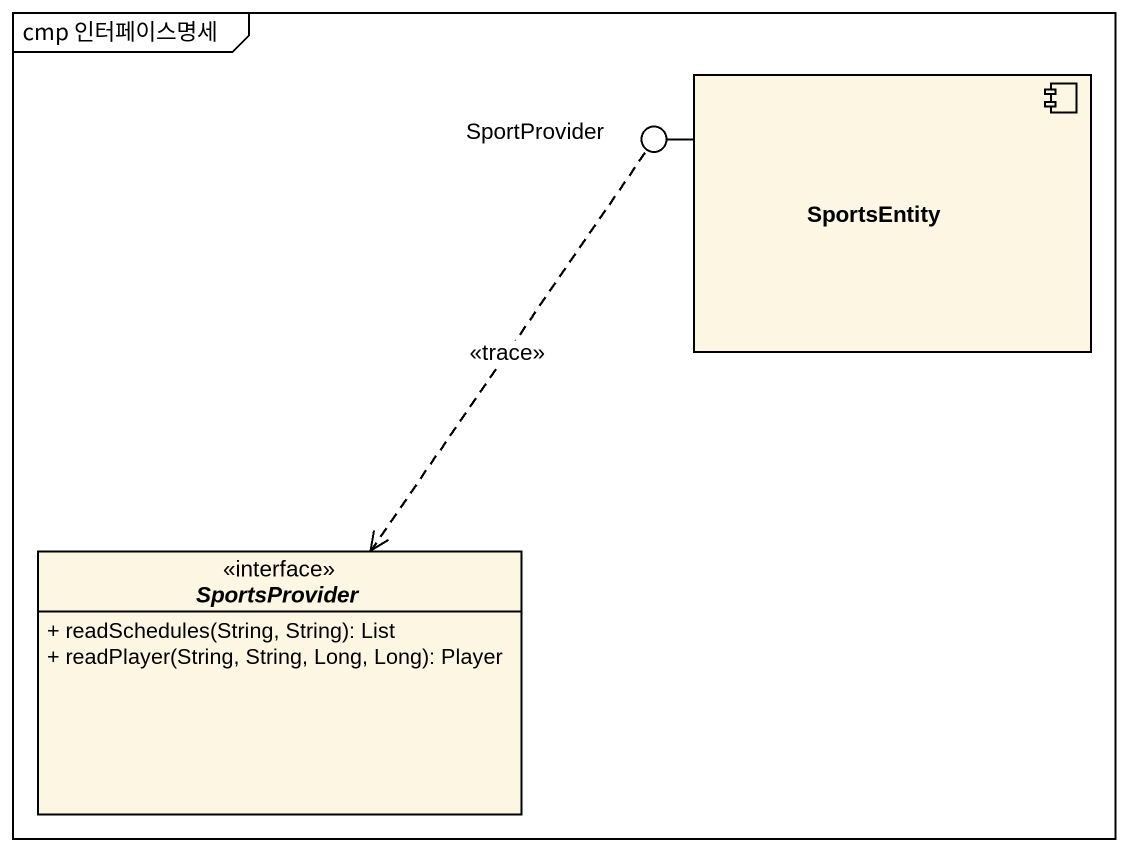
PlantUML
@startuml
mainframe cmp 인터페이스명세
allowmixing
hide circle
hide empty members
skinparam classAttributeIconSize 0
component SportsEntity
() SportProvider
interface SportsProvider <<interface>> {
  + readSchedules(String, String): List
  + readPlayer(String, String, Long, Long): Player
}
SportsEntity -left- SportProvider
SportProvider ..> SportsProvider : <<trace>>
@enduml
